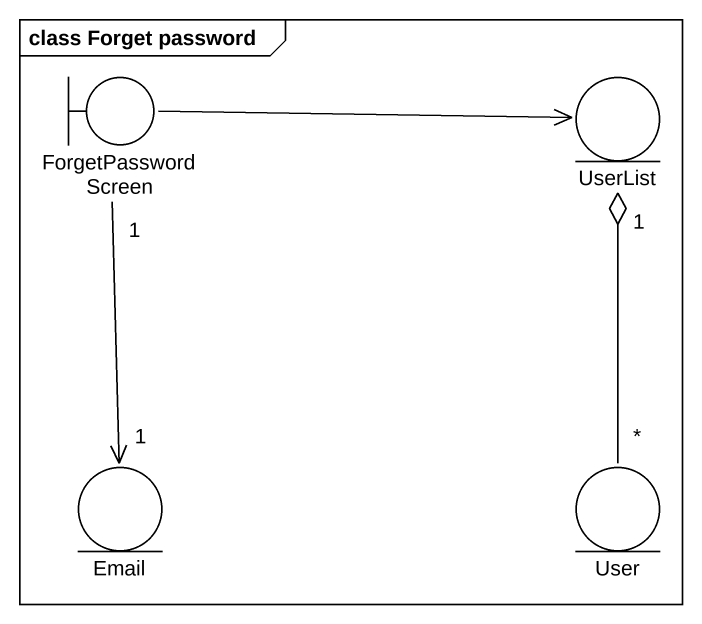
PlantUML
@startuml
mainframe class Forget password
boundary ForgetPasswordScreen
entity UserList
entity Email
entity User
ForgetPasswordScreen -right-> UserList
ForgetPasswordScreen "1" --> "1" Email
User "*" -up-o "1" UserList
@enduml
